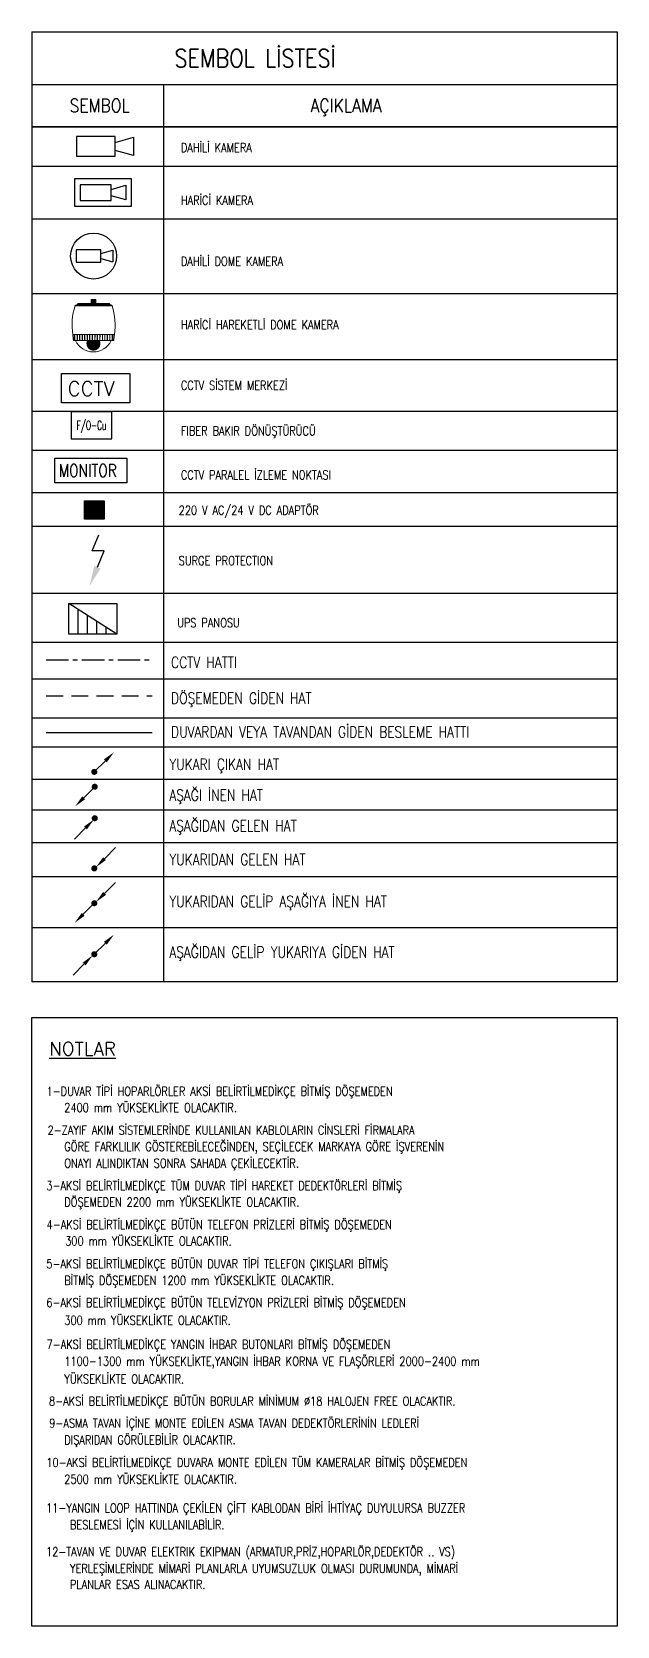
# Model space of a CAD drawing. Extents: x -1281 to 23780, y 0 to 7214.
# Drawn here: x -1202 to -549, y 5433 to 7214 of the extents above; entities that cross this region are included whole.
import ezdxf
from ezdxf.enums import TextEntityAlignment as Align

# ---------------------------------------------------------------- set-up
doc = ezdxf.new("R2010")
doc.units = 0
doc.header["$LTSCALE"] = 25
doc.header["$MEASUREMENT"] = 0
doc.linetypes.add('CENTER', pattern=[2, 1.25, -0.25, 0.25, -0.25])
doc.linetypes.add('HIDDEN', pattern=[0.375, 0.25, -0.125])
for name, color, linetype, lineweight in [('E-220 V AC 24 V DC ADAPTÖR', 7, 'Continuous', 30), ('E-AŞAĞI İNEN HAT', 7, 'Continuous', 30), ('E-AŞAĞIDAN GELEN HAT', 7, 'Continuous', 30), ('E-AŞAĞIDAN GELİP YUKARIYA GİDEN HAT', 7, 'Continuous', 30), ('E-CCTV MERKEZİ', 7, 'Continuous', 30), ('E-CCTV PARALEL İZLEME NOKTASI', 7, 'Continuous', 30), ('E-DAHİLİ DOME KAMERA', 7, 'Continuous', 30), ('E-DAHİLİ KAMERA', 7, 'Continuous', 30), ('E-DAHİLİ SPEED DOME', 7, 'Continuous', 30), ('E-GUVENLIK-CCTV', 7, 'Continuous', 30), ('E-HARİCİ KAMERA', 7, 'Continuous', 30), ('E-IP KAMERA RACK KABİN', 7, 'Continuous', 30), ('E-KABLO', 7, 'Continuous', 30), ('E-TOPRAKLAMA', 7, 'Continuous', 30), ('E-UPS PANOSU', 7, 'Continuous', 30), ('E-YAZI', 7, 'Continuous', 30), ('E-YUKARI ÇIKAN HAT', 7, 'Continuous', 30), ('E-YUKARIDAN GELEN HAT', 7, 'Continuous', 30), ('E-YUKARIDAN GELİP AŞAĞIYA İNEN HAT', 7, 'Continuous', 30)]:
    doc.layers.add(name, color=color, linetype=linetype, lineweight=lineweight)
doc.styles.add('E-YAZI', font='txttw.shx')

# ---------------------------------------------------------------- blocks, each defined once
blk = doc.blocks.new('100_DAHİLİ KAMERA')
at = {"layer": 'E-DAHİLİ KAMERA', "color": 4}
blk.add_lwpolyline([(4.31, -1.1), (4.31, 1.1), (0, 1.1), (0, -1.1)], close=True, dxfattribs=at)
blk.add_lwpolyline([(4.31, 0.44), (6.35, 1.02), (6.35, -1.02), (4.31, -0.44)], dxfattribs=at)
blk = doc.blocks.new('100_HARİCİ KAMERA')
at = {"layer": 'E-HARİCİ KAMERA', "color": 4}
for points in [[(0, -1.9), (7.95, -1.9), (7.95, 1.9), (0, 1.9)], [(5.11, -1.1), (5.11, 1.1), (0.8, 1.1), (0.8, -1.1)]]:
    blk.add_lwpolyline(points, close=True, dxfattribs=at)
blk.add_lwpolyline([(5.11, 0.44), (7.15, 1.02), (7.15, -1.02), (5.11, -0.44)], dxfattribs=at)
blk = doc.blocks.new('100_DAHİLİ DOME KAMERA')
at = {"layer": 'E-DAHİLİ DOME KAMERA', "color": 4}
for p, q in [((-1.94, 0.71), (-1.94, -0.69)), ((0.82, 0.71), (-1.94, 0.71)), ((0.82, -0.69), (0.82, 0.71)), ((0.82, 0.29), (2.13, 0.67)), ((2.13, 0.67), (2.13, -0.64)), ((-1.94, -0.69), (0.82, -0.69)), ((0.82, -0.27), (2.13, -0.64))]:
    blk.add_line(p, q, dxfattribs=at)
at = {"layer": 'E-DAHİLİ DOME KAMERA', "color": 4, "linetype": 'Continuous'}
blk.add_circle((0, 0), 2.57, dxfattribs=at)
blk = doc.blocks.new('100_CCTV MERKEZİ')
at = {"layer": 'E-CCTV MERKEZİ', "color": 4}
blk.add_lwpolyline([(-3.81, 0), (-3.81, 3.24), (3.81, 3.24), (3.81, 0)], close=True, dxfattribs=at)
at = {"layer": 'E-CCTV MERKEZİ', "color": 3, "style": 'E-YAZI'}
blk.add_text('CCTV', height=1.6, dxfattribs=at).set_placement((-3.12, 0.77))
blk = doc.blocks.new('100_UPS PANOSU')
at = {"layer": 'E-UPS PANOSU', "color": 4}
for p, q in [((-26.9, 41.9), (26.9, 41.9)), ((-26.9, 7.4), (-26.9, 41.9)), ((26.9, 7.4), (-26.9, 41.9)), ((26.9, 41.9), (26.9, 7.4)), ((-16.4, 7.4), (-16.4, 35.2)), ((-5.9, 7.4), (-5.9, 28.5)), ((4.6, 7.4), (4.6, 21.7)), ((26.9, 7.4), (-26.9, 7.4)), ((15.1, 7.4), (15.1, 15))]:
    blk.add_line(p, q, dxfattribs=at)
blk = doc.blocks.new('100_220 V AC 24 V DC ADAPTÖR')
at = {"layer": 'E-220 V AC 24 V DC ADAPTÖR', "color": 4}
blk.add_lwpolyline([(0, 10.2), (21.8, 10.2), (21.8, -10.2), (0, -10.2)], close=True, dxfattribs=at)
blk.add_solid([(0, 10.2), (21.8, 10.2), (0, -10.2), (21.8, -10.2)], dxfattribs=at)
blk = doc.blocks.new('10_SURGE PROTECTION')
at = {"layer": 'E-TOPRAKLAMA', "color": 3, "linetype": 'Continuous'}
for p, q in [((10.7, 80.8), (24.8, 114.4)), ((35.6, 80.8), (10.7, 80.8)), ((21.6, 47.3), (35.6, 80.8))]:
    blk.add_line(p, q, dxfattribs=at)
blk.add_solid([(28, 44.6), (15.1, 50), (5.3, 8.6)], dxfattribs=at)
blk = doc.blocks.new('10_CCTV PARALEL İZLEME NOKTASI')
at = {"layer": 'E-CCTV PARALEL İZLEME NOKTASI', "color": 4}
blk.add_lwpolyline([(-71.1, 100.8), (90, 100.8), (90, 45.2), (-71.1, 45.2)], close=True, dxfattribs=at)
at = {"layer": 'E-CCTV PARALEL İZLEME NOKTASI', "color": 3, "style": 'E-YAZI', "width": 0.8}
blk.add_text('MONITOR', height=28, dxfattribs=at).set_placement((-62.2, 59))
blk = doc.blocks.new('E-DAHİLİ SPEED DOME KAMERA (HAREKETLİ)')
at = {"layer": 'E-DAHİLİ SPEED DOME', "lineweight": 15}
blk.add_hatch(color=5, dxfattribs=at).paths.add_polyline_path([(0.77, -4.93, 0.114875), (0.69, -4.58), (-0.72, -4.58, 0.114346), (-0.8, -4.93, 1)])
at = {"layer": 'E-DAHİLİ SPEED DOME', "color": 5, "lineweight": 15}
for p, q in [((-0.26, 0), (-0.26, -0.46)), ((0, 0), (-0.26, 0)), ((0, 0), (0.26, 0)), ((-2.08, -0.71), (2.08, -0.71)), ((-2, -0.64), (2, -0.64)), ((-1.86, -0.54), (-1.74, -0.54)), ((-1.77, -0.46), (1.77, -0.46)), ((-1.74, -0.54), (1.74, -0.54)), ((0, -0.08), (-0.26, -0.08)), ((0, -0.17), (-0.26, -0.17)), ((0, -0.25), (-0.26, -0.25)), ((0, -0.33), (-0.26, -0.33)), ((0, -0.42), (-0.26, -0.42)), ((0, -0.08), (0.26, -0.08)), ((0, -0.17), (0.26, -0.17)), ((0, -0.25), (0.26, -0.25)), ((0, -0.33), (0.26, -0.33)), ((0, -0.42), (0.26, -0.42)), ((0.26, 0), (0.26, -0.46)), ((1.86, -0.54), (1.74, -0.54)), ((-2.32, -3.91), (2.32, -3.92)), ((-2.25, -4.58), (2.25, -4.58)), ((-2.12, -4.29), (-2.12, -3.91)), ((-2.12, -4.58), (-2.12, -3.91)), ((-2.09, -4.29), (-2.09, -3.91)), ((-2.09, -4.58), (-2.09, -3.91)), ((-1.84, -4.29), (-1.84, -3.91)), ((-1.84, -4.58), (-1.84, -3.91)), ((-1.81, -4.29), (-1.81, -3.91)), ((-1.81, -4.58), (-1.81, -3.91)), ((-1.56, -4.29), (-1.56, -3.91)), ((-1.56, -4.58), (-1.56, -3.91)), ((-1.53, -4.29), (-1.53, -3.91)), ((-1.53, -4.58), (-1.53, -3.91)), ((-1.28, -4.29), (-1.28, -3.91)), ((-1.28, -4.58), (-1.28, -3.91)), ((-1.25, -4.29), (-1.25, -3.91)), ((-1.25, -4.58), (-1.25, -3.91)), ((-1.01, -4.29), (-1.01, -3.91)), ((-1.01, -4.58), (-1.01, -3.91)), ((-0.98, -4.29), (-0.98, -3.91)), ((-0.98, -4.58), (-0.98, -3.91)), ((-0.72, -4.29), (-0.72, -3.91)), ((-0.72, -4.58), (-0.72, -3.91)), ((-0.69, -4.29), (-0.69, -3.91)), ((-0.69, -4.58), (-0.69, -3.91)), ((-0.44, -4.29), (-0.44, -3.91)), ((-0.44, -4.58), (-0.44, -3.91)), ((-0.41, -4.29), (-0.41, -3.91)), ((-0.41, -4.58), (-0.41, -3.91)), ((-0.16, -4.29), (-0.16, -3.91)), ((-0.16, -4.58), (-0.16, -3.91)), ((-0.13, -4.29), (-0.13, -3.91)), ((-0.13, -4.58), (-0.13, -3.91)), ((0.13, -4.29), (0.13, -3.92)), ((0.13, -4.58), (0.13, -3.91)), ((0.15, -4.29), (0.16, -3.92)), ((0.15, -4.58), (0.16, -3.91)), ((0.41, -4.29), (0.41, -3.92)), ((0.41, -4.58), (0.41, -3.91)), ((0.43, -4.29), (0.44, -3.92)), ((0.43, -4.58), (0.44, -3.91)), ((0.69, -4.58), (0.69, -3.91)), ((0.69, -4.29), (0.69, -3.92)), ((0.71, -4.58), (0.72, -3.91)), ((0.71, -4.29), (0.72, -3.92)), ((0.98, -4.58), (0.98, -3.91)), ((0.98, -4.29), (0.98, -3.92)), ((1.01, -4.58), (1.01, -3.91)), ((1.01, -4.29), (1.01, -3.92)), ((1.25, -4.58), (1.25, -3.91)), ((1.25, -4.29), (1.25, -3.92)), ((1.27, -4.58), (1.27, -3.91)), ((1.27, -4.29), (1.27, -3.92)), ((1.53, -4.58), (1.53, -3.91)), ((1.53, -4.29), (1.53, -3.92)), ((1.55, -4.58), (1.55, -3.91)), ((1.55, -4.29), (1.55, -3.92)), ((1.81, -4.58), (1.81, -3.91)), ((1.81, -4.29), (1.81, -3.92)), ((1.83, -4.58), (1.83, -3.91)), ((1.83, -4.29), (1.83, -3.92)), ((2.09, -4.58), (2.09, -3.91)), ((2.09, -4.3), (2.09, -3.92)), ((2.11, -4.58), (2.11, -3.91)), ((2.11, -4.3), (2.11, -3.92))]:
    blk.add_line(p, q, dxfattribs=at)
for centre, radius, start, end in [((4.75, -2.84), 7.15, 162.6726, 188.6391), ((-1.95, -0.78), 0.148, 112.0065, 152.1591), ((-1.72, -0.98), 0.435, 92.3606, 129.6118), ((-1.08, -1.28), 1.07, 130.1476, 136.6157), ((1.72, -0.98), 0.435, 50.3313, 87.5824), ((1.08, -1.28), 1.07, 43.3274, 49.7954), ((1.95, -0.78), 0.148, 27.7839, 67.9366), ((-4.75, -2.83), 7.15, 351.304, 17.2704), ((10.56, -2.93), 12.92, 184.3349, 187.3377), ((10.6, -2.93), 12.92, 184.354, 187.3375), ((-0.02, -3.65), 2.2, 205.1602, 334.9025), ((-10.61, -2.92), 12.92, 352.6245, 355.6081), ((-10.56, -2.92), 12.92, 352.6245, 355.6081)]:
    blk.add_arc(centre, radius, start, end, dxfattribs=at)
blk = doc.blocks.new('100_YUKARI ÇIKAN HAT')
at = {"layer": 'E-YUKARI ÇIKAN HAT', "color": 3, "linetype": 'Continuous'}
blk.add_line((2.47, 2.47), (0, 0), dxfattribs=at)
at = {"layer": 'E-YUKARI ÇIKAN HAT', "color": 4, "linetype": 'Continuous', "const_width": 0.675}
blk.add_lwpolyline([(-0.34, 0, 1), (0.34, 0, 1)], format="xyb", close=True, dxfattribs=at)
at = {"layer": 'E-YUKARI ÇIKAN HAT', "color": 3, "linetype": 'Continuous'}
blk.add_solid([(2.15, 2.79), (2.79, 2.15), (4.38, 4.38)], dxfattribs=at)
blk = doc.blocks.new('100_AŞAĞI İNEN HAT')
at = {"layer": 'E-AŞAĞI İNEN HAT', "color": 3, "linetype": 'Continuous'}
blk.add_line((-2.47, -2.47), (0, 0), dxfattribs=at)
at = {"layer": 'E-AŞAĞI İNEN HAT', "color": 4, "linetype": 'Continuous', "const_width": 0.675}
blk.add_lwpolyline([(-0.34, 0, 1), (0.34, 0, 1)], format="xyb", close=True, dxfattribs=at)
at = {"layer": 'E-AŞAĞI İNEN HAT', "color": 3, "linetype": 'Continuous'}
blk.add_solid([(-2.15, -2.79), (-2.79, -2.15), (-4.38, -4.38)], dxfattribs=at)
blk = doc.blocks.new('100_AŞAĞIDAN GELEN HAT')
at = {"layer": 'E-AŞAĞIDAN GELEN HAT', "color": 3, "linetype": 'Continuous'}
blk.add_line((-2.07, -2.17), (-4.55, -4.64), dxfattribs=at)
at = {"layer": 'E-AŞAĞIDAN GELEN HAT', "color": 4, "linetype": 'Continuous', "const_width": 0.675}
blk.add_lwpolyline([(-0.34, 0, 1), (0.34, 0, 1)], format="xyb", close=True, dxfattribs=at)
at = {"layer": 'E-AŞAĞIDAN GELEN HAT', "color": 3, "linetype": 'Continuous'}
blk.add_solid([(-2.39, -1.85), (-1.76, -2.49), (-0.16, -0.26)], dxfattribs=at)
blk = doc.blocks.new('100_YUKARIDAN GELEN HAT')
at = {"layer": 'E-YUKARIDAN GELEN HAT', "color": 3, "linetype": 'Continuous'}
blk.add_line((2.28, 2.17), (4.75, 4.65), dxfattribs=at)
at = {"layer": 'E-YUKARIDAN GELEN HAT', "color": 4, "linetype": 'Continuous', "const_width": 0.675}
blk.add_lwpolyline([(-0.34, 0, 1), (0.34, 0, 1)], format="xyb", close=True, dxfattribs=at)
at = {"layer": 'E-YUKARIDAN GELEN HAT', "color": 3, "linetype": 'Continuous'}
blk.add_solid([(2.59, 1.86), (1.96, 2.49), (0.37, 0.27)], dxfattribs=at)
blk = doc.blocks.new('100_YUKARIDAN GELİP AŞAĞIYA İNEN HAT')
at = {"layer": 'E-YUKARIDAN GELİP AŞAĞIYA İNEN HAT', "color": 3, "linetype": 'Continuous'}
for p, q in [((2.28, 2.17), (4.75, 4.65)), ((-2.47, -2.47), (0, 0))]:
    blk.add_line(p, q, dxfattribs=at)
at = {"layer": 'E-YUKARIDAN GELİP AŞAĞIYA İNEN HAT', "color": 4, "linetype": 'Continuous', "const_width": 0.675}
blk.add_lwpolyline([(-0.34, 0, 1), (0.34, 0, 1)], format="xyb", close=True, dxfattribs=at)
at = {"layer": 'E-YUKARIDAN GELİP AŞAĞIYA İNEN HAT', "color": 3, "linetype": 'Continuous'}
for points in [[(2.59, 1.86), (1.96, 2.49), (0.37, 0.27)], [(-2.15, -2.79), (-2.79, -2.15), (-4.38, -4.38)]]:
    blk.add_solid(points, dxfattribs=at)
blk = doc.blocks.new('100_AŞAĞIDAN GELİP YUKARIYA GİDEN HAT')
at = {"layer": 'E-AŞAĞIDAN GELİP YUKARIYA GİDEN HAT', "color": 3, "linetype": 'Continuous'}
for p, q in [((2.47, 2.47), (0, 0)), ((-2.28, -2.17), (-4.75, -4.65))]:
    blk.add_line(p, q, dxfattribs=at)
at = {"layer": 'E-AŞAĞIDAN GELİP YUKARIYA GİDEN HAT', "color": 4, "linetype": 'Continuous', "const_width": 0.675}
blk.add_lwpolyline([(0.34, 0, 1), (-0.34, 0, 1)], format="xyb", close=True, dxfattribs=at)
at = {"layer": 'E-AŞAĞIDAN GELİP YUKARIYA GİDEN HAT', "color": 3, "linetype": 'Continuous'}
for points in [[(2.15, 2.79), (2.79, 2.15), (4.38, 4.38)], [(-2.59, -1.86), (-1.96, -2.49), (-0.37, -0.27)]]:
    blk.add_solid(points, dxfattribs=at)
blk = doc.blocks.new('FO CU DÖNÜŞTÜRÜCÜ')
at = {"layer": 'E-IP KAMERA RACK KABİN', "color": 4}
blk.add_lwpolyline([(24.5, 6.9), (24.5, 40.5), (-25.9, 40.5), (-25.9, 6.9)], close=True, dxfattribs=at)
at = {"layer": 'E-IP KAMERA RACK KABİN', "color": 3, "style": 'E-YAZI', "width": 0.6}
blk.add_text('F/O-Cu', height=11.2, dxfattribs=at).set_placement((-19.1, 18.2))

msp = doc.modelspace()

# ---------------------------------------------------------------- linework, layer by layer
at = {"layer": 'E-KABLO', "color": 6, "linetype": 'CENTER', "ltscale": 0.8}
msp.add_line((-1186.6, 6512.2), (-1068.1, 6512.2), dxfattribs=at)
at = {"layer": 'E-KABLO', "color": 6, "linetype": 'HIDDEN', "ltscale": 3}
msp.add_line((-1186.5, 6472.2), (-1068.1, 6472.2), dxfattribs=at)
at = {"layer": 'E-KABLO', "color": 4, "linetype": 'Continuous', "ltscale": 5}
msp.add_line((-1186.5, 6431.2), (-1068.1, 6431.2), dxfattribs=at)
at = {"layer": 'E-KABLO'}
msp.add_lwpolyline([(-1202.5, 6113), (-549.2, 6113), (-549.2, 5433), (-1202.5, 5433)], close=True, dxfattribs=at)
at = {"layer": 'E-YAZI', "color": 4}
for p, q in [((-1202.5, 7213.8), (-1202.5, 6152.7)), ((-1202.5, 7213.8), (-549.2, 7213.8)), ((-549.2, 7213.8), (-549.2, 6152.7)), ((-1202.5, 7154.9), (-549.2, 7154.9)), ((-1202.5, 7107.8), (-549.2, 7107.8)), ((-549.2, 6152.7), (-1202.5, 6152.7))]:
    msp.add_line(p, q, dxfattribs=at)
at = {"layer": 'E-YAZI', "color": 7}
for p, q in [((-1055.5, 7154.9), (-1055.5, 6152.7)), ((-549.2, 7107.8), (-1202.5, 7107.8)), ((-1202.5, 7107.8), (-549.2, 7107.8)), ((-1202.5, 7063.9), (-549.2, 7063.9)), ((-1202.5, 7004.8), (-549.2, 7004.8)), ((-1202.5, 6921.6), (-549.2, 6921.6)), ((-1202.5, 6847.8), (-549.2, 6847.8)), ((-1202.5, 6847.8), (-549.2, 6847.8)), ((-1202.5, 6790.2), (-549.2, 6790.2)), ((-1202.5, 6746.7), (-549.2, 6746.7)), ((-1202.5, 6699.2), (-549.2, 6699.2)), ((-1202.5, 6661.6), (-549.2, 6661.6)), ((-1202.5, 6586.9), (-549.2, 6586.9)), ((-1202.5, 6531.9), (-549.2, 6531.9)), ((-1202.5, 6491), (-549.2, 6491)), ((-1202.5, 6447.7), (-549.2, 6447.7)), ((-1202.5, 6415.3), (-549.2, 6415.3)), ((-549.2, 6378.8), (-1202.5, 6378.8)), ((-549.2, 6344.3), (-1202.5, 6344.3)), ((-549.2, 6307.9), (-1202.5, 6307.9)), ((-549.2, 6270), (-1202.5, 6270)), ((-549.2, 6213.1), (-1202.5, 6213.1))]:
    msp.add_line(p, q, dxfattribs=at)

# ---------------------------------------------------------------- block references
at = {"layer": 'E-AŞAĞI İNEN HAT', "xscale": 5, "yscale": 5, "zscale": 5}
msp.add_blockref('100_AŞAĞI İNEN HAT', (-1132.3, 6370.6), dxfattribs=at)
at = {"layer": 'E-AŞAĞIDAN GELEN HAT', "xscale": 5, "yscale": 5, "zscale": 5}
msp.add_blockref('100_AŞAĞIDAN GELEN HAT', (-1132.3, 6335.4), dxfattribs=at)
at = {"layer": 'E-AŞAĞIDAN GELİP YUKARIYA GİDEN HAT', "xscale": 5, "yscale": 5, "zscale": 5}
msp.add_blockref('100_AŞAĞIDAN GELİP YUKARIYA GİDEN HAT', (-1132.8, 6183.5), dxfattribs=at)
at = {"layer": 'E-CCTV MERKEZİ', "xscale": 10, "yscale": 10, "zscale": 10}
msp.add_blockref('100_CCTV MERKEZİ', (-1131.2, 6799.6), dxfattribs=at)
at = {"layer": 'E-CCTV PARALEL İZLEME NOKTASI', "xscale": 0.5, "yscale": 0.5, "zscale": 0.5}
msp.add_blockref('10_CCTV PARALEL İZLEME NOKTASI', (-1141.4, 6687.3), dxfattribs=at)
at = {"layer": 'E-DAHİLİ DOME KAMERA', "xscale": 10, "yscale": 10, "zscale": 10}
msp.add_blockref('100_DAHİLİ DOME KAMERA', (-1133.6, 6963.4), dxfattribs=at)
at = {"layer": 'E-DAHİLİ KAMERA', "xscale": 10, "yscale": 10, "zscale": 10}
msp.add_blockref('100_DAHİLİ KAMERA', (-1152.7, 7085.8), dxfattribs=at)
at = {"layer": 'E-DAHİLİ SPEED DOME', "xscale": 10, "yscale": 10, "zscale": 10}
msp.add_blockref('E-DAHİLİ SPEED DOME KAMERA (HAREKETLİ)', (-1133.6, 6914.8), dxfattribs=at)
at = {"layer": 'E-GUVENLIK-CCTV'}
for name, p in [('100_220 V AC 24 V DC ADAPTÖR', (-1143.7, 6679.7)), ('100_UPS PANOSU', (-1134.5, 6533.5))]:
    msp.add_blockref(name, p, dxfattribs=at)
at = {"layer": 'E-HARİCİ KAMERA', "xscale": 8.000000000000002, "yscale": 8.000000000000002, "zscale": 8.000000000000002}
msp.add_blockref('100_HARİCİ KAMERA', (-1154.9, 7034.3), dxfattribs=at)
at = {"layer": 'E-KABLO', "color": 6}
for name, p, xscale, yscale, zscale in [('FO CU DÖNÜŞTÜRÜCÜ', (-1135.3, 6752.9), 0.9, 0.9, 0.9), ('10_SURGE PROTECTION', (-1141, 6590.3), 0.5400000000000001, 0.5400000000000001, 0.5400000000000001)]:
    msp.add_blockref(name, p, dxfattribs=dict(at, xscale=xscale, yscale=yscale, zscale=zscale))
at = {"layer": 'E-YUKARI ÇIKAN HAT', "xscale": 5, "yscale": 5, "zscale": 5}
msp.add_blockref('100_YUKARI ÇIKAN HAT', (-1132.8, 6387.2), dxfattribs=at)
at = {"layer": 'E-YUKARIDAN GELEN HAT', "xscale": 5, "yscale": 5, "zscale": 5}
msp.add_blockref('100_YUKARIDAN GELEN HAT', (-1132.8, 6279.4), dxfattribs=at)
at = {"layer": 'E-YUKARIDAN GELİP AŞAĞIYA İNEN HAT', "xscale": 5, "yscale": 5, "zscale": 5}
msp.add_blockref('100_YUKARIDAN GELİP AŞAĞIYA İNEN HAT', (-1132.8, 6240.5), dxfattribs=at)

# ---------------------------------------------------------------- texts
at = {"layer": 'E-YAZI', "color": 4, "style": 'E-YAZI', "width": 0.85}
for s, height, p in [('SEMBOL LİSTESİ', 20, (-953.3, 7184.3)), ('SEMBOL', 15, (-1126.8, 7131.5)), ('AÇIKLAMA', 15, (-851.8, 7131.5))]:
    msp.add_text(s, height=height, dxfattribs=at).set_placement(p, align=Align.MIDDLE_CENTER)
at = {"layer": 'E-YAZI', "color": 3, "style": 'E-YAZI', "width": 0.8}
for s, height, p in [('DAHİLİ KAMERA ', 10, (-1036.2, 7079.5)), ('HARİCİ KAMERA', 10, (-1036.2, 7020.7)), ('DAHİLİ DOME KAMERA', 10, (-1036.2, 6952.5)), ('HARİCİ HAREKETLİ DOME KAMERA', 10, (-1036.2, 6881.6)), ('CCTV SİSTEM MERKEZİ', 10, (-1036.2, 6814)), ('FIBER BAKIR DÖNÜŞTÜRÜCÜ', 10, (-1036.2, 6763.1)), ('CCTV PARALEL İZLEME NOKTASI', 10, (-1036.2, 6713.9)), ('220 V AC/24 V DC ADAPTÖR', 10, (-1038.6, 6674.4)), ('SURGE PROTECTION', 10, (-1038.6, 6618.1)), ('UPS PANOSU', 10, (-1040.3, 6548.8)), ('CCTV HATTI', 12.5, (-1047.1, 6503.3)), ('DÖŞEMEDEN GİDEN HAT', 12.5, (-1047.1, 6463.3)), ('DUVARDAN VEYA TAVANDAN GİDEN BESLEME HATTI', 12.5, (-1047.1, 6425.5)), ('YUKARI ÇIKAN HAT', 12.5, (-1049.1, 6389.4)), ('AŞAĞI İNEN HAT', 12.5, (-1049.1, 6354.9)), ('AŞAĞIDAN GELEN HAT', 12.5, (-1049.1, 6320.7)), ('YUKARIDAN GELEN HAT', 12.5, (-1049.1, 6283.1)), ('YUKARIDAN GELİP AŞAĞIYA İNEN HAT', 12.5, (-1049.1, 6236.2)), ('AŞAĞIDAN GELİP YUKARIYA GİDEN HAT', 12.5, (-1049.1, 6179.6)), ('1-DUVAR TİPİ HOPARLÖRLER AKSİ BELİRTİLMEDİKÇE BİTMİŞ DÖŞEMEDEN', 10, (-1186.1, 6025.5, 0)), ('2400 mm YÜKSEKLİKTE OLACAKTIR.', 10, (-1166.3, 6007.2, 0)), ('2-ZAYIF AKIM SİSTEMLERİNDE KULLANILAN KABLOLARIN CİNSLERİ FİRMALARA', 10, (-1185, 5982, 0)), ('GÖRE FARKLILIK GÖSTEREBİLECEĞİNDEN, SEÇİLECEK MARKAYA GÖRE İŞVERENİN', 10, (-1166.3, 5963.7, 0)), ('ONAYI ALINDIKTAN SONRA SAHADA ÇEKİLECEKTİR.', 10, (-1166.3, 5945.1, 0)), ('3-AKSİ BELİRTİLMEDİKÇE TÜM DUVAR TİPİ HAREKET DEDEKTÖRLERİ BİTMİŞ', 10, (-1186.3, 5920, 0)), ('DÖŞEMEDEN 2200 mm YÜKSEKLİKTE OLACAKTIR.', 10, (-1166.3, 5901.7, 0)), ('4-AKSİ BELİRTİLMEDİKÇE BÜTÜN TELEFON PRİZLERİ BİTMİŞ DÖŞEMEDEN', 10, (-1186, 5876.5, 0)), ('300 mm YÜKSEKLİKTE OLACAKTIR.', 10, (-1165.3, 5858.2, 0)), ('5-AKSİ BELİRTİLMEDİKÇE BÜTÜN DUVAR TİPİ TELEFON ÇIKIŞLARI BİTMİŞ', 10, (-1186.3, 5832.7, 0)), ('BİTMİŞ DÖŞEMEDEN 1200 mm YÜKSEKLİKTE OLACAKTIR.', 10, (-1166.3, 5814.2, 0)), ('6-AKSİ BELİRTİLMEDİKÇE BÜTÜN TELEVİZYON PRİZLERİ BİTMİŞ DÖŞEMEDEN', 10, (-1186.3, 5789.4, 0)), ('300 mm YÜKSEKLİKTE OLACAKTIR.', 10, (-1166.3, 5769.6, 0)), ('7-AKSİ BELİRTİLMEDİKÇE YANGIN İHBAR BUTONLARI BİTMİŞ DÖŞEMEDEN', 10, (-1186.1, 5742.7, 0)), ('1100-1300 mm YÜKSEKLİKTE,YANGIN İHBAR KORNA VE FLAŞÖRLERİ 2000-2400 mm', 10, (-1166.3, 5723.9, 0)), ('YÜKSEKLİKTE OLACAKTIR.', 10, (-1166.3, 5704.1, 0)), ('8-AKSİ BELİRTİLMEDİKÇE BÜTÜN BORULAR MİNİMUM %%C18 HALOJEN FREE OLACAKTIR.', 10, (-1183.3, 5679.3, 0)), ('9-ASMA TAVAN İÇİNE MONTE EDİLEN ASMA TAVAN DEDEKTÖRLERİNİN LEDLERİ', 10, (-1183.1, 5654.7, 0)), ('DIŞARIDAN GÖRÜLEBİLİR OLACAKTIR.', 10, (-1166.3, 5636, 0)), ('10-AKSİ BELİRTİLMEDİKÇE DUVARA MONTE EDİLEN TÜM KAMERALAR BİTMİŞ DÖŞEMEDEN', 10, (-1186.4, 5610.8, 0)), ('2500 mm YÜKSEKLİKTE OLACAKTIR.', 10, (-1166.3, 5592.1, 0)), ('11-YANGIN LOOP HATTINDA ÇEKİLEN ÇİFT KABLODAN BİRİ İHTİYAÇ DUYULURSA BUZZER', 10, (-1186.7, 5560, 0)), ('BESLEMESİ İÇİN KULLANILABİLİR.', 10, (-1160, 5541.2, 0)), ('12-TAVAN VE DUVAR ELEKTRIK EKIPMAN (ARMATUR,PRİZ,HOPARLÖR,DEDEKTÖR .. VS)', 10, (-1186.7, 5511.1, 0)), ('YERLEŞİMLERİNDE MİMARİ PLANLARLA UYUMSUZLUK OLMASI DURUMUNDA, MİMARİ', 10, (-1160, 5492.4, 0)), ('PLANLAR ESAS ALINACAKTIR.', 10, (-1160, 5474.5, 0))]:
    msp.add_text(s, height=height, dxfattribs=at).set_placement(p)
at = {"layer": 'E-YAZI', "color": 4, "style": 'E-YAZI'}
msp.add_text('%%uNOTLAR', height=15, dxfattribs=at).set_placement((-1183.2, 6070.4, 0))

doc.saveas('drawing.dxf')
